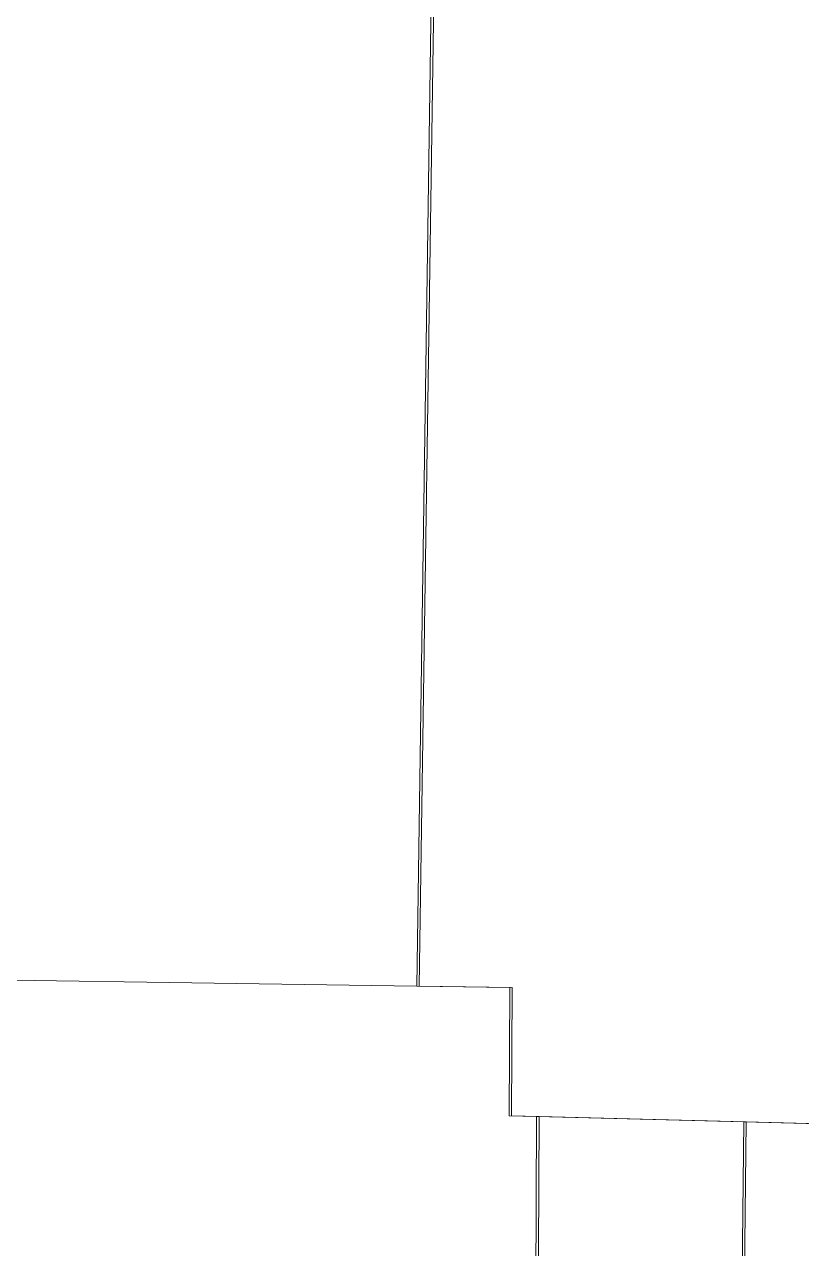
# Model space of a CAD drawing. Header units: metres. Extents: x 7 to 327053, y 40 to 7393807.
# Drawn here: x 325981.13 to 325996.67, y 7392834.33 to 7392858.79 of the extents above; entities that cross this region are included whole.
import ezdxf

# ---------------------------------------------------------------- set-up
doc = ezdxf.new("R2010")
doc.units = ezdxf.units.M
doc.layers.add('214_PROJ_BEIRAL_EDIF', color=10, linetype='Continuous', lineweight=18)

msp = doc.modelspace()

# ---------------------------------------------------------------- linework, layer by layer
at = {"layer": '214_PROJ_BEIRAL_EDIF'}
for points in [[(325976.37, 7392839.757), (325988.978, 7392839.572), (325989.274, 7392859.75), (325982.182, 7392859.779), (325976.684, 7392859.801), (325976.655, 7392852.738), (325976.06, 7392852.74), (325976.043, 7392848.468), (325974.229, 7392848.475), (325974.219, 7392845.881), (325966.593, 7392845.912), (325966.575, 7392844.732), (325966.505, 7392839.902), (325972.422, 7392839.815), (325972.425, 7392840.484), (325976.373, 7392840.468)], [(325991.373, 7392836.969), (325995.518, 7392836.86), (326005.501, 7392836.597), (326005.746, 7392858.721), (326005.326, 7392859.685), (325989.274, 7392859.75), (325988.978, 7392839.572), (325990.836, 7392839.545), (325990.826, 7392836.983)], [(325991.422, 7392836.969), (325995.567, 7392836.86), (326005.549, 7392836.597), (326005.795, 7392858.721), (326005.375, 7392859.685), (325989.323, 7392859.75), (325989.027, 7392839.572), (325990.885, 7392839.545), (325990.875, 7392836.983)], [(325988.978, 7392839.572), (325976.37, 7392839.757), (325972.697, 7392839.811), (325972.687, 7392837.379), (325956.747, 7392837.444), (325956.758, 7392840.045), (325951.442, 7392840.123), (325951.33, 7392830.289), (325960.983, 7392830.018), (325970.856, 7392829.74), (325973.375, 7392829.67), (325981.277, 7392829.638), (325982.844, 7392829.631), (325991.343, 7392829.411), (325991.346, 7392830.227), (325991.373, 7392836.969), (325990.826, 7392836.983), (325990.836, 7392839.545)], [(325995.518, 7392836.86), (325991.373, 7392836.969), (325991.346, 7392830.227), (325995.444, 7392830.181)], [(325995.567, 7392836.86), (325991.422, 7392836.969), (325991.395, 7392830.227), (325995.493, 7392830.181)]]:
    msp.add_lwpolyline(points, close=True, dxfattribs=at)

doc.saveas('drawing.dxf')
